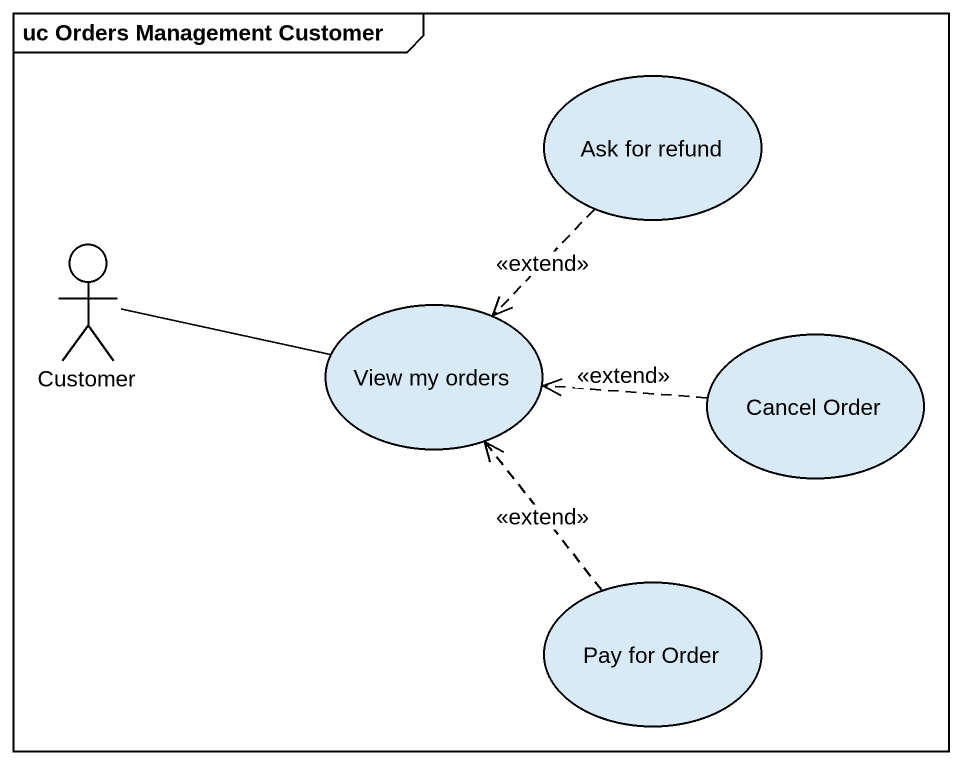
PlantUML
@startuml
mainframe uc Orders Management Customer
usecase "Ask for refund" as Ask_for_refund
actor Customer
usecase "View my orders" as View_my_orders
usecase "Cancel Order" as Cancel_Order
usecase "Pay for Order" as Pay_for_Order
Ask_for_refund ..> View_my_orders : <<extend>>
Customer -right- View_my_orders
Cancel_Order .left.> View_my_orders : <<extend>>
Pay_for_Order .up.> View_my_orders : <<extend>>
@enduml
